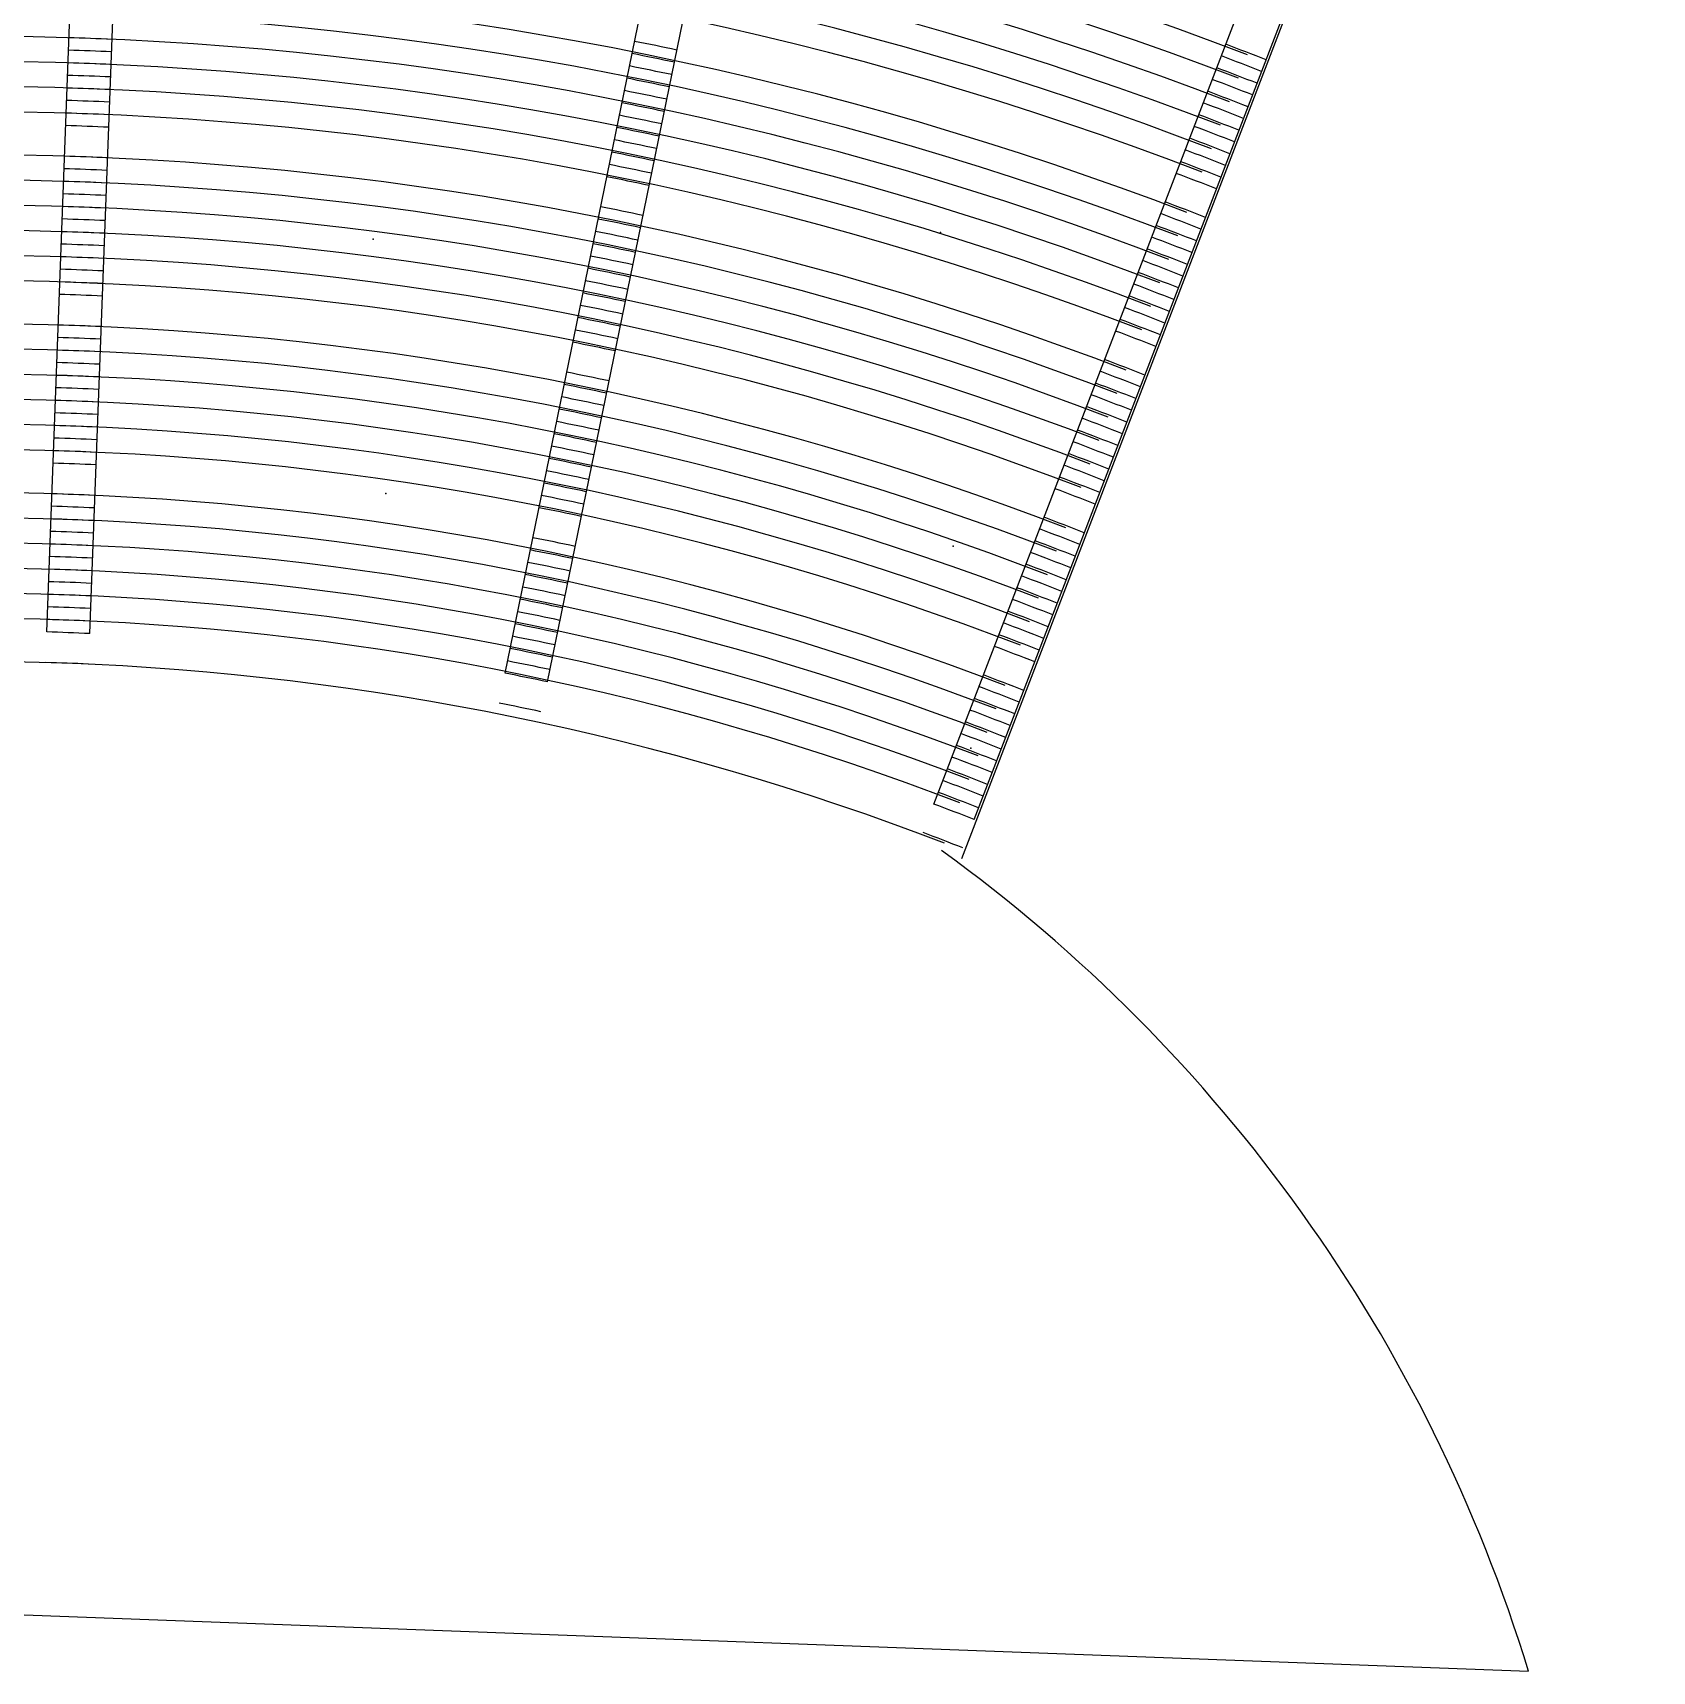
# Model space of a CAD drawing. Extents: x 60675 to 406257, y -6788 to 756297.
# Drawn here: x 393192.1 to 393642.7, y 754912.1 to 755368 of the extents above; entities that cross this region are included whole.
import ezdxf

# ---------------------------------------------------------------- set-up
doc = ezdxf.new("R2010")
doc.units = 0
doc.layers.add('CENTERLINE', color=7, linetype='CONTINUOUS')
doc.layers.add('POINTS', color=7, linetype='CONTINUOUS')
doc.layers.add('elevation', color=33, linetype='CONTINUOUS', lineweight=25)
doc.layers.add('Wind&door', color=141, linetype='CONTINUOUS', lineweight=30)

msp = doc.modelspace()

# ---------------------------------------------------------------- linework, layer by layer
at = {"layer": 'CENTERLINE', "color": 0}
msp.add_lwpolyline([(393450.58539, 755138.28026), (393642.71084, 755638.26798)], dxfattribs=at)
at = {"layer": 'CENTERLINE', "color": 1}
msp.add_lwpolyline([(393450.58539, 755138.28026), (393642.71084, 755638.26798)], dxfattribs=at)
at = {"layer": 'elevation', "ltscale": 0.05}
for points in [[(393195.95588, 755201.28086), (393215.61117, 755725.80612)], [(393207.94712, 755200.82253), (393227.60275, 755725.35677)], [(393323.51667, 755189.81326), (393428.90769, 755704.01732)], [(393335.27049, 755187.39504), (393440.66331, 755701.60789)], [(393442.82266, 755153.40694), (393631.09686, 755643.37216)], [(393454.02092, 755149.09428), (393642.29834, 755639.06787)]]:
    msp.add_lwpolyline(points, dxfattribs=at)
for centre, radius, start, end in [((393173.17327, 754433.06983, 13169.80587), 934.01877, 87.48592371, 88.22204819), ((393175.08567, 754435.73404, 13169.80587), 948.01877, 78.05447219, 78.77972571), ((393172.4661, 754429.61953, 13169.80587), 934.01877, 87.45049868, 88.18662331), ((393173.82236, 754432.44638, 13169.80587), 948.01877, 78.01957033, 78.74482398), ((393170.9755, 754430.83369), 995.01877, 68.60146099, 69.29245664), ((393172.76076, 754433.86973), 995.01877, 68.63471419, 69.32570972), ((393172.4661, 754429.61953, 13169.80587), 927.01877, 87.44745186, 88.1891351), ((393173.17327, 754433.06983, 13169.80587), 927.01877, 87.4831444, 88.2248275), ((393175.08567, 754435.73404, 13169.80587), 941.01877, 78.05177467, 78.78242324), ((393172.76076, 754433.86973), 988.01877, 68.63226634, 69.32815756), ((393173.17327, 754433.06983, 13169.80587), 920.01877, 87.4803228, 88.22764911), ((393175.08567, 754435.73404, 13169.80587), 934.01877, 78.04903671, 78.7851612), ((393173.82236, 754432.44638, 13169.80587), 941.01877, 78.01661317, 78.74726187), ((393172.76076, 754433.86973), 981.01877, 68.62978357, 69.33064034), ((393170.9755, 754430.83369), 988.01877, 68.59877754, 69.29466888), ((393172.4661, 754429.61953, 13169.80587), 920.01877, 87.44435867, 88.19168513), ((393173.82236, 754432.44638, 13169.80587), 934.01877, 78.01361168, 78.7497363), ((393170.9755, 754430.83369), 981.01877, 68.5960558, 69.29691269), ((393173.17327, 754433.06983, 13169.80587), 913.01877, 87.47745793, 88.23051398), ((393175.08567, 754435.73404, 13169.80587), 927.01877, 78.04625741, 78.7879405), ((393172.76076, 754433.86973), 974.01877, 68.62726511, 69.3331588), ((393172.4661, 754429.61953, 13169.80587), 913.01877, 87.44121807, 88.19427426), ((393175.08567, 754435.73404, 13169.80587), 920.01877, 78.0434358, 78.79076211), ((393173.82236, 754432.44638, 13169.80587), 927.01877, 78.01056486, 78.75224811), ((393172.76076, 754433.86973), 967.01877, 68.62471018, 69.33571372), ((393170.9755, 754430.83369), 974.01877, 68.59329494, 69.29918875), ((393173.17327, 754433.06983, 13169.80587), 901.01877, 87.47244316, 88.23552875), ((393173.82236, 754432.44638, 13169.80587), 920.01877, 78.00747168, 78.75479813), ((393170.9755, 754430.83369), 967.01877, 68.5904941, 69.30149776), ((393172.4661, 754429.61953, 13169.80587), 901.01877, 87.43572061, 88.19880636), ((393175.08567, 754435.73404, 13169.80587), 913.01877, 78.04057093, 78.79362698), ((393170.9755, 754430.83369), 960.01877, 68.58765242, 69.30384045), ((393172.76076, 754433.86973), 960.01877, 68.622118, 69.33830591), ((393173.17327, 754433.06983, 13169.80587), 894.01877, 87.46945571, 88.2385162), ((393173.82236, 754432.44638, 13169.80587), 913.01877, 78.00433106, 78.75738726), ((393172.4661, 754429.61953, 13169.80587), 894.01877, 87.43244562, 88.20150627), ((393172.76076, 754433.86973), 948.01877, 68.61758519, 69.34283871), ((393172.4661, 754429.61953, 13169.80587), 887.01877, 87.42911893, 88.2042488), ((393173.17327, 754433.06983, 13169.80587), 887.01877, 87.4664211, 88.24155081), ((393173.82236, 754432.44638, 13169.80587), 901.01877, 77.99883362, 78.76191936), ((393175.08567, 754435.73404, 13169.80587), 901.01877, 78.03555616, 78.79864175), ((393170.9755, 754430.83369), 948.01877, 68.58268333, 69.30793698), ((393173.17327, 754433.06983, 13169.80587), 880.01877, 87.46333821, 88.24463369), ((393175.08567, 754435.73404, 13169.80587), 894.01877, 78.0325687, 78.8016292), ((393170.9755, 754430.83369), 941.01877, 68.57972617, 69.31037487), ((393172.76076, 754433.86973), 941.01877, 68.61488767, 69.34553624), ((393172.4661, 754429.61953, 13169.80587), 880.01877, 87.42573931, 88.20703496), ((393173.82236, 754432.44638, 13169.80587), 894.01877, 77.99555862, 78.76461928), ((393172.76076, 754433.86973), 934.01877, 68.61214971, 69.3482742), ((393172.4661, 754429.61953, 13169.80587), 873.01877, 87.4223055, 88.20986579), ((393173.17327, 754433.06983, 13169.80587), 873.01877, 87.46020589, 88.24776601), ((393173.82236, 754432.44638, 13169.80587), 887.01877, 77.99223193, 78.7673618), ((393175.08567, 754435.73404, 13169.80587), 887.01877, 78.0295341, 78.80466381), ((393170.9755, 754430.83369), 934.01877, 68.57672468, 69.3128493), ((393173.17327, 754433.06983, 13169.80587), 866.01877, 87.45702293, 88.25094898), ((393175.08567, 754435.73404, 13169.80587), 880.01877, 78.02645122, 78.80774669), ((393170.9755, 754430.83369), 927.01877, 68.57367786, 69.31536111), ((393172.76076, 754433.86973), 927.01877, 68.6093704, 69.35105351), ((393172.4661, 754429.61953, 13169.80587), 866.01877, 87.41881618, 88.2127424), ((393173.82236, 754432.44638, 13169.80587), 880.01877, 77.98885231, 78.77014796), ((393172.76076, 754433.86973), 920.01877, 68.6065488, 69.35387511), ((393173.82236, 754432.44638, 13169.80587), 873.01877, 77.9854185, 78.77297879), ((393175.08567, 754435.73404, 13169.80587), 873.01877, 78.02331889, 78.81087902), ((393172.76076, 754433.86973), 913.01877, 68.60368393, 69.35673998), ((393170.9755, 754430.83369), 920.01877, 68.57058468, 69.31791113), ((393172.4661, 754429.61953, 13169.80587), 854.01877, 87.41270139, 88.21778343), ((393173.17327, 754433.06983, 13169.80587), 854.01877, 87.45144503, 88.25652688), ((393175.08567, 754435.73404, 13169.80587), 866.01877, 78.02013593, 78.81406198), ((393170.9755, 754430.83369), 913.01877, 68.56744406, 69.32050026), ((393173.17327, 754433.06983, 13169.80587), 847.01877, 87.44811826, 88.25985365), ((393173.82236, 754432.44638, 13169.80587), 866.01877, 77.98192918, 78.7758554), ((393172.4661, 754429.61953, 13169.80587), 847.01877, 87.40905442, 88.22078999), ((393172.76076, 754433.86973), 901.01877, 68.59866916, 69.36175475), ((393173.17327, 754433.06983, 13169.80587), 840.01877, 87.44473605, 88.26323586), ((393173.82236, 754432.44638, 13169.80587), 854.01877, 77.97581439, 78.78089643), ((393175.08567, 754435.73404, 13169.80587), 854.01877, 78.01455803, 78.81963988), ((393172.76076, 754433.86973), 894.01877, 68.59568171, 69.3647422), ((393170.9755, 754430.83369), 901.01877, 68.56194662, 69.32503236), ((393173.17327, 754433.06983, 13169.80587), 833.01877, 87.44129699, 88.26667492), ((393172.4661, 754429.61953, 13169.80587), 840.01877, 87.40534666, 88.22384667), ((393175.08567, 754435.73404, 13169.80587), 847.01877, 78.01123126, 78.82296665), ((393170.9755, 754430.83369), 894.01877, 68.55867162, 69.32773227), ((393172.4661, 754429.61953, 13169.80587), 833.01877, 87.4015766, 88.22695471), ((393173.82236, 754432.44638, 13169.80587), 847.01877, 77.97216742, 78.78390299), ((393170.9755, 754430.83369), 887.01877, 68.55534493, 69.3304748), ((393172.76076, 754433.86973), 887.01877, 68.5926471, 69.36777681), ((393173.17327, 754433.06983, 13169.80587), 826.01877, 87.43779965, 88.27017226), ((393173.82236, 754432.44638, 13169.80587), 840.01877, 77.96845966, 78.78695967), ((393175.08567, 754435.73404, 13169.80587), 840.01877, 78.00784905, 78.82634886), ((393172.76076, 754433.86973), 880.01877, 68.58956422, 69.37085969), ((393173.17327, 754433.06983, 13169.80587), 819.01877, 87.43424252, 88.27372939), ((393172.4661, 754429.61953, 13169.80587), 826.01877, 87.39774262, 88.23011544), ((393175.08567, 754435.73404, 13169.80587), 833.01877, 78.00440999, 78.82978791), ((393170.9755, 754430.83369), 880.01877, 68.55196531, 69.33326096), ((393172.4661, 754429.61953, 13169.80587), 819.01877, 87.39384311, 88.23333019), ((393173.82236, 754432.44638, 13169.80587), 833.01877, 77.96468959, 78.79006772), ((393170.9755, 754430.83369), 873.01877, 68.5485315, 69.3360918), ((393172.76076, 754433.86973), 873.01877, 68.58643189, 69.37399202), ((393173.82236, 754432.44638, 13169.80587), 826.01877, 77.96085562, 78.79322844), ((393175.08567, 754435.73404, 13169.80587), 826.01877, 78.00091265, 78.83328526), ((393172.76076, 754433.86973), 866.01877, 68.58324893, 69.37717498), ((393173.17327, 754433.06983, 13169.80587), 807.01877, 87.42800101, 88.2799709), ((393175.08567, 754435.73404, 13169.80587), 819.01877, 77.99735552, 78.83684239), ((393170.9755, 754430.83369), 866.01877, 68.54504218, 69.3389684), ((393172.4661, 754429.61953, 13169.80587), 807.01877, 87.38700085, 88.23897096), ((393173.82236, 754432.44638, 13169.80587), 819.01877, 77.95695611, 78.79644319), ((393172.76076, 754433.86973), 854.01877, 68.57767103, 69.38275288), ((393172.4661, 754429.61953, 13169.80587), 800.01877, 87.38291473, 88.24233955), ((393173.17327, 754433.06983, 13169.80587), 800.01877, 87.42427366, 88.28369825), ((393170.9755, 754430.83369), 854.01877, 68.53892739, 69.34400943), ((393173.17327, 754433.06983, 13169.80587), 793.01877, 87.4204805, 88.2874914), ((393173.82236, 754432.44638, 13169.80587), 807.01877, 77.95011385, 78.80208395), ((393175.08567, 754435.73404, 13169.80587), 807.01877, 77.99111401, 78.8430839), ((393172.76076, 754433.86973), 847.01877, 68.57434426, 69.38607965), ((393172.4661, 754429.61953, 13169.80587), 793.01877, 87.37875648, 88.24576761), ((393175.08567, 754435.73404, 13169.80587), 800.01877, 77.98738666, 78.84681125), ((393172.76076, 754433.86973), 840.01877, 68.57096205, 69.38946186), ((393170.9755, 754430.83369), 847.01877, 68.53528042, 69.34701599), ((393172.4661, 754429.61953, 13169.80587), 786.01877, 87.37452416, 88.24925673), ((393173.17327, 754433.06983, 13169.80587), 786.01877, 87.41661979, 88.29135212), ((393173.82236, 754432.44638, 13169.80587), 800.01877, 77.94602773, 78.80545254), ((393170.9755, 754430.83369), 840.01877, 68.53157266, 69.35007267), ((393173.17327, 754433.06983, 13169.80587), 779.01877, 87.41268968, 88.29528222), ((393173.82236, 754432.44638, 13169.80587), 793.01877, 77.94186948, 78.80888061), ((393175.08567, 754435.73404, 13169.80587), 793.01877, 77.9835935, 78.8506044), ((393170.9755, 754430.83369), 833.01877, 68.52780259, 69.35318072), ((393172.76076, 754433.86973), 833.01877, 68.56752299, 69.39290092), ((393172.4661, 754429.61953, 13169.80587), 779.01877, 87.37021577, 88.25280855), ((393175.08567, 754435.73404, 13169.80587), 786.01877, 77.97973279, 78.85446512), ((393172.76076, 754433.86973), 826.01877, 68.56402565, 69.39639826), ((393172.4661, 754429.61953, 13169.80587), 772.01877, 87.36582926, 88.25642479), ((393173.17327, 754433.06983, 13169.80587), 772.01877, 87.40868831, 88.2992836), ((393173.82236, 754432.44638, 13169.80587), 786.01877, 77.93763716, 78.81236973), ((393170.9755, 754430.83369), 826.01877, 68.52396862, 69.35634144), ((393173.82236, 754432.44638, 13169.80587), 779.01877, 77.93332877, 78.81592156), ((393175.08567, 754435.73404, 13169.80587), 779.01877, 77.97580269, 78.85839522), ((393170.9755, 754430.83369), 819.01877, 68.52006911, 69.35955619), ((393172.76076, 754433.86973), 819.01877, 68.56046852, 69.39995539), ((393172.4661, 754429.61953, 13169.80587), 763.51877, 87.36582926, 88.25642479), ((393175.08567, 754435.73404, 13169.80587), 772.01877, 77.97180131, 78.8623966), ((393173.82236, 754432.44638, 13169.80587), 772.01877, 77.92894226, 78.8195378), ((393172.76076, 754433.86973), 807.01877, 68.55422701, 69.4061969), ((393170.9755, 754430.83369), 807.01877, 68.51322685, 69.36519695), ((393173.82236, 754432.44638, 13169.80587), 763.51877, 77.92894226, 78.8195378), ((393170.9755, 754430.83369), 800.01877, 68.50914073, 69.36856554), ((393172.76076, 754433.86973), 800.01877, 68.55049966, 69.40992425), ((393172.76076, 754433.86973), 793.01877, 68.54670651, 69.4137174), ((393172.76076, 754433.86973), 786.01877, 68.54284579, 69.41757812), ((393170.9755, 754430.83369), 793.01877, 68.50498248, 69.37199361), ((393170.9755, 754430.83369), 786.01877, 68.50075016, 69.37548273), ((393172.76076, 754433.86973), 779.01877, 68.53891569, 69.42150822), ((393172.76076, 754433.86973), 772.01877, 68.53491431, 69.4255096), ((393170.9755, 754430.83369), 779.01877, 68.49644178, 69.37903455), ((393170.9755, 754430.83369), 772.01877, 68.49205526, 69.3826508), ((393170.9755, 754430.83369), 763.51877, 68.49205526, 69.3826508), ((393186.27946, 754782.82435, 13169.80587), 441.375, 17.0294493, 54.1168098)]:
    msp.add_arc(centre, radius, start, end, dxfattribs=at)
at = {"layer": 'POINTS', "linetype": 'Continuous'}
for p in [(393286.8069, 755310.60982, 13013.82), (393444.67781, 755312.43906, 13011.37), (393290.33393, 755239.79318, 12988.91), (393448.21809, 755225.16497, 12984.85), (393453.11963, 755168.97366, 12978.11)]:
    msp.add_point(p, dxfattribs=at)
at = {"layer": 'Wind&door', "color": 1, "lineweight": -3}
msp.add_line((392775.11437, 754943.3085, 13169.80587), (393608.30209, 754912.08685, 13169.80587), dxfattribs=at)
for radius in [995.01877, 988.01877, 981.01877, 974.01877, 967.01877, 960.01877, 948.01877, 941.01877, 934.01877, 927.01877, 920.01877, 913.01877, 901.01877, 894.01877, 887.01877, 880.01877, 873.01877, 866.01877, 854.01877, 847.01877, 840.01877, 833.01877, 826.01877, 819.01877, 807.01877, 800.01877, 793.01877, 786.01877, 779.01877, 772.01877, 760.01877]:
    msp.add_arc((393173.17327, 754433.06983, 13169.80587), radius, 68.98021218, 106.7277597, dxfattribs=at)

doc.saveas('drawing.dxf')
